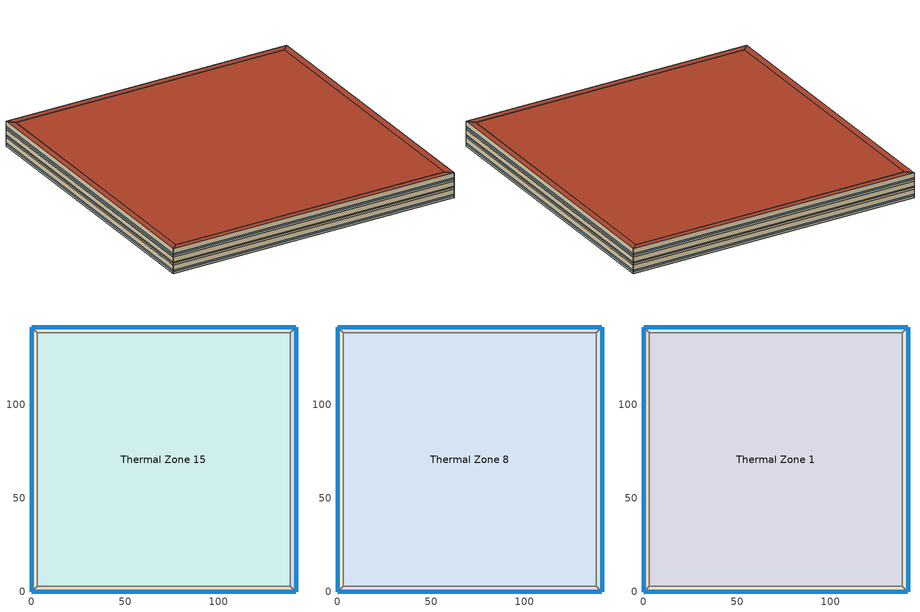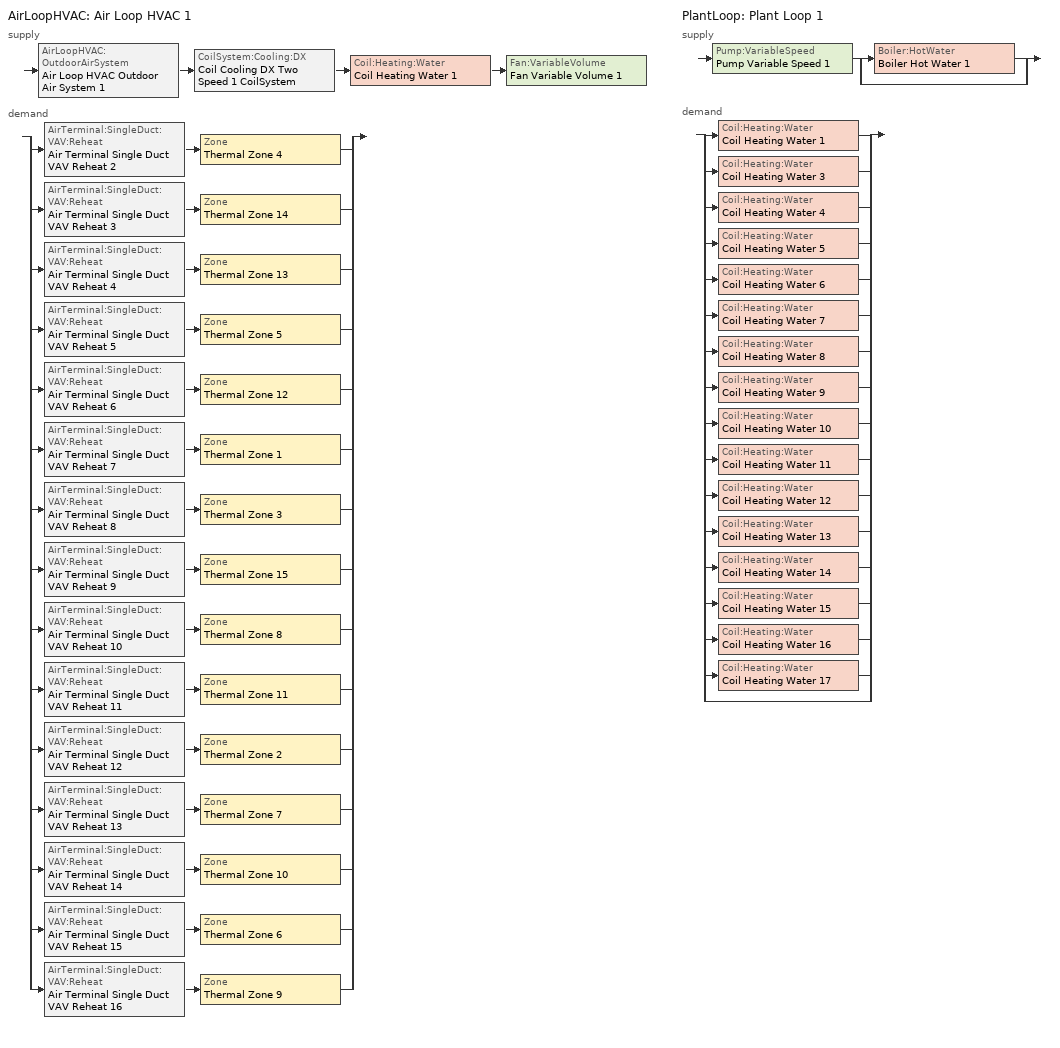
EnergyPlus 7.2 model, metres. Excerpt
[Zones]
Thermal Zone 15
 floor ground (000_ExtSlabCarpet_4in_ClimateZone 1-8): 3,3 3,138.39 138.39,138.39 138.39,3 z0
 wall to Thermal Zone 9 (000_Interior Wall): 3,3 138.39,3 z0:4
 wall to Thermal Zone 13 (000_Interior Wall): 138.39,3 138.39,138.39 z0:4
 wall to Thermal Zone 6 (000_Interior Wall): 3,138.39 3,3 z0:4
 wall to Thermal Zone 5 (000_Interior Wall): 138.39,138.39 3,138.39 z0:4
Thermal Zone 5
 floor ground (000_ExtSlabCarpet_4in_ClimateZone 1-8): 0,141.39 141.39,141.39 138.39,138.39 3,138.39 z0
 wall outside (ASHRAE_189.1-2009_ExtWall_SteelFrame_ClimateZone 4-8): 141.39,141.39 0,141.39 z0:4
 wall to Thermal Zone 13 (000_Interior Wall): 138.39,138.39 141.39,141.39 z0:4
 wall to Thermal Zone 6 (000_Interior Wall): 0,141.39 3,138.39 z0:4
 window (ASHRAE_189.1-2009_ExtWindow_ClimateZone 4-5): 141.36,141.39 0.03,141.39 z1:1.56
Thermal Zone 9
 floor ground (000_ExtSlabCarpet_4in_ClimateZone 1-8): 141.39,0 0,0 3,3 138.39,3 z0
 wall outside (ASHRAE_189.1-2009_ExtWall_SteelFrame_ClimateZone 4-8): 0,0 141.39,0 z0:4
 wall to Thermal Zone 6 (000_Interior Wall): 3,3 0,0 z0:4
 wall to Thermal Zone 13 (000_Interior Wall): 141.39,0 138.39,3 z0:4
 window (ASHRAE_189.1-2009_ExtWindow_ClimateZone 4-5): 0.03,0 141.36,0 z1:1.56
Thermal Zone 13
 floor ground (000_ExtSlabCarpet_4in_ClimateZone 1-8): 141.39,141.39 141.39,0 138.39,3 138.39,138.39 z0
 wall outside (ASHRAE_189.1-2009_ExtWall_SteelFrame_ClimateZone 4-8): 141.39,0 141.39,141.39 z0:4
 window (ASHRAE_189.1-2009_ExtWindow_ClimateZone 4-5): 141.39,0.03 141.39,141.36 z1:1.56
Thermal Zone 6
 floor ground (000_ExtSlabCarpet_4in_ClimateZone 1-8): 0,0 0,141.39 3,138.39 3,3 z0
 wall outside (ASHRAE_189.1-2009_ExtWall_SteelFrame_ClimateZone 4-8): 0,141.39 0,0 z0:4
 window (ASHRAE_189.1-2009_ExtWindow_ClimateZone 4-5): 0,141.36 0,0.03 z1:1.56
Thermal Zone 10
 floor to Thermal Zone 13 (000_Interior Floor): 141.39,141.39 141.39,0 138.39,3 138.39,138.39 z4
 wall outside (ASHRAE_189.1-2009_ExtWall_SteelFrame_ClimateZone 4-8): 141.39,0 141.39,141.39 z4:8
 wall to Thermal Zone 3 (000_Interior Wall): 138.39,3 141.39,0 z4:8
 wall to Thermal Zone 12 (000_Interior Wall): 141.39,141.39 138.39,138.39 z4:8
 wall to Thermal Zone 8 (000_Interior Wall): 138.39,138.39 138.39,3 z4:8
 window (ASHRAE_189.1-2009_ExtWindow_ClimateZone 4-5): 141.39,0.03 141.39,141.36 z5:5.56
Thermal Zone 8
 floor to Thermal Zone 15 (000_Interior Floor): 3,3 3,138.39 138.39,138.39 138.39,3 z4
 wall to Thermal Zone 12 (000_Interior Wall): 138.39,138.39 3,138.39 z4:8
 wall to Thermal Zone 7 (000_Interior Wall): 3,138.39 3,3 z4:8
 wall to Thermal Zone 3 (000_Interior Wall): 3,3 138.39,3 z4:8
Thermal Zone 12
 floor to Thermal Zone 5 (000_Interior Floor): 0,141.39 141.39,141.39 138.39,138.39 3,138.39 z4
 wall outside (ASHRAE_189.1-2009_ExtWall_SteelFrame_ClimateZone 4-8): 141.39,141.39 0,141.39 z4:8
 wall to Thermal Zone 7 (000_Interior Wall): 0,141.39 3,138.39 z4:8
 window (ASHRAE_189.1-2009_ExtWindow_ClimateZone 4-5): 141.36,141.39 0.03,141.39 z5:5.56
Thermal Zone 3
 floor to Thermal Zone 9 (000_Interior Floor): 141.39,0 0,0 3,3 138.39,3 z4
 wall outside (ASHRAE_189.1-2009_ExtWall_SteelFrame_ClimateZone 4-8): 0,0 141.39,0 z4:8
 wall to Thermal Zone 7 (000_Interior Wall): 3,3 0,0 z4:8
 window (ASHRAE_189.1-2009_ExtWindow_ClimateZone 4-5): 0.03,0 141.36,0 z5:5.56
Thermal Zone 7
 floor to Thermal Zone 6 (000_Interior Floor): 0,0 0,141.39 3,138.39 3,3 z4
 wall outside (ASHRAE_189.1-2009_ExtWall_SteelFrame_ClimateZone 4-8): 0,141.39 0,0 z4:8
 window (ASHRAE_189.1-2009_ExtWindow_ClimateZone 4-5): 0,141.36 0,0.03 z5:5.56
Thermal Zone 4
 floor to Thermal Zone 12 (000_Interior Floor): 0,141.39 141.39,141.39 138.39,138.39 3,138.39 z8
 wall outside (ASHRAE_189.1-2009_ExtWall_SteelFrame_ClimateZone 4-8): 141.39,141.39 0,141.39 z8:12
 wall to Thermal Zone 1 (000_Interior Wall): 3,138.39 138.39,138.39 z8:12
 wall to Thermal Zone 14 (000_Interior Wall): 0,141.39 3,138.39 z8:12
 wall to Thermal Zone 11 (000_Interior Wall): 138.39,138.39 141.39,141.39 z8:12
 window (ASHRAE_189.1-2009_ExtWindow_ClimateZone 4-5): 141.36,141.39 0.03,141.39 z9:9.56
 roof outside (ASHRAE_189.1-2009_ExtRoof_IEAD_ClimateZone 2-5): 3,138.39 138.39,138.39 141.39,141.39 0,141.39 z12
Thermal Zone 11
 floor to Thermal Zone 10 (000_Interior Floor): 141.39,141.39 141.39,0 138.39,3 138.39,138.39 z8
 wall outside (ASHRAE_189.1-2009_ExtWall_SteelFrame_ClimateZone 4-8): 141.39,0 141.39,141.39 z8:12
 wall to Thermal Zone 2 (000_Interior Wall): 138.39,3 141.39,0 z8:12
 wall to Thermal Zone 1 (000_Interior Wall): 138.39,138.39 138.39,3 z8:12
 window (ASHRAE_189.1-2009_ExtWindow_ClimateZone 4-5): 141.39,0.03 141.39,141.36 z9:9.56
 roof outside (ASHRAE_189.1-2009_ExtRoof_IEAD_ClimateZone 2-5): 138.39,138.39 138.39,3 141.39,0 141.39,141.39 z12
Thermal Zone 14
 floor to Thermal Zone 7 (000_Interior Floor): 0,0 0,141.39 3,138.39 3,3 z8
 wall outside (ASHRAE_189.1-2009_ExtWall_SteelFrame_ClimateZone 4-8): 0,141.39 0,0 z8:12
 wall to Thermal Zone 1 (000_Interior Wall): 3,3 3,138.39 z8:12
 wall to Thermal Zone 2 (000_Interior Wall): 0,0 3,3 z8:12
 window (ASHRAE_189.1-2009_ExtWindow_ClimateZone 4-5): 0,141.36 0,0.03 z9:9.56
 roof outside (ASHRAE_189.1-2009_ExtRoof_IEAD_ClimateZone 2-5): 3,3 3,138.39 0,141.39 0,0 z12
Thermal Zone 1
 floor to Thermal Zone 8 (000_Interior Floor): 3,3 3,138.39 138.39,138.39 138.39,3 z8
 wall to Thermal Zone 2 (000_Interior Wall): 3,3 138.39,3 z8:12
 roof outside (ASHRAE_189.1-2009_ExtRoof_IEAD_ClimateZone 2-5): 138.39,3 138.39,138.39 3,138.39 3,3 z12
Thermal Zone 2
 floor to Thermal Zone 3 (000_Interior Floor): 141.39,0 0,0 3,3 138.39,3 z8
 wall outside (ASHRAE_189.1-2009_ExtWall_SteelFrame_ClimateZone 4-8): 0,0 141.39,0 z8:12
 window (ASHRAE_189.1-2009_ExtWindow_ClimateZone 4-5): 0.03,0 141.36,0 z9:9.56
 roof outside (ASHRAE_189.1-2009_ExtRoof_IEAD_ClimateZone 2-5): 138.39,3 3,3 0,0 141.39,0 z12
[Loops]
AirLoopHVAC 'Air Loop HVAC 1'
 supply: AirLoopHVAC:OutdoorAirSystem 'Air Loop HVAC Outdoor Air System 1' > CoilSystem:Cooling:DX 'Coil Cooling DX Two Speed 1 CoilSystem' > Coil:Heating:Water 'Coil Heating Water 1' > Fan:VariableVolume 'Fan Variable Volume 1'
 demand: split
  | AirTerminal:SingleDuct:VAV:Reheat 'Air Terminal Single Duct VAV Reheat 2' > Zone 'Thermal Zone 4'
  | AirTerminal:SingleDuct:VAV:Reheat 'Air Terminal Single Duct VAV Reheat 3' > Zone 'Thermal Zone 14'
  | AirTerminal:SingleDuct:VAV:Reheat 'Air Terminal Single Duct VAV Reheat 4' > Zone 'Thermal Zone 13'
  | AirTerminal:SingleDuct:VAV:Reheat 'Air Terminal Single Duct VAV Reheat 5' > Zone 'Thermal Zone 5'
  | AirTerminal:SingleDuct:VAV:Reheat 'Air Terminal Single Duct VAV Reheat 6' > Zone 'Thermal Zone 12'
  | AirTerminal:SingleDuct:VAV:Reheat 'Air Terminal Single Duct VAV Reheat 7' > Zone 'Thermal Zone 1'
  | AirTerminal:SingleDuct:VAV:Reheat 'Air Terminal Single Duct VAV Reheat 8' > Zone 'Thermal Zone 3'
  | AirTerminal:SingleDuct:VAV:Reheat 'Air Terminal Single Duct VAV Reheat 9' > Zone 'Thermal Zone 15'
  | AirTerminal:SingleDuct:VAV:Reheat 'Air Terminal Single Duct VAV Reheat 10' > Zone 'Thermal Zone 8'
  | AirTerminal:SingleDuct:VAV:Reheat 'Air Terminal Single Duct VAV Reheat 11' > Zone 'Thermal Zone 11'
  | AirTerminal:SingleDuct:VAV:Reheat 'Air Terminal Single Duct VAV Reheat 12' > Zone 'Thermal Zone 2'
  | AirTerminal:SingleDuct:VAV:Reheat 'Air Terminal Single Duct VAV Reheat 13' > Zone 'Thermal Zone 7'
  | AirTerminal:SingleDuct:VAV:Reheat 'Air Terminal Single Duct VAV Reheat 14' > Zone 'Thermal Zone 10'
  | AirTerminal:SingleDuct:VAV:Reheat 'Air Terminal Single Duct VAV Reheat 15' > Zone 'Thermal Zone 6'
  | AirTerminal:SingleDuct:VAV:Reheat 'Air Terminal Single Duct VAV Reheat 16' > Zone 'Thermal Zone 9'
PlantLoop 'Plant Loop 1'
 supply: Pump:VariableSpeed 'Pump Variable Speed 1' > split
  | Boiler:HotWater 'Boiler Hot Water 1'
  | bypass
 demand: split
  | Coil:Heating:Water 'Coil Heating Water 1'
  | Coil:Heating:Water 'Coil Heating Water 3'
  | Coil:Heating:Water 'Coil Heating Water 4'
  | Coil:Heating:Water 'Coil Heating Water 5'
  | Coil:Heating:Water 'Coil Heating Water 6'
  | Coil:Heating:Water 'Coil Heating Water 7'
  | Coil:Heating:Water 'Coil Heating Water 8'
  | Coil:Heating:Water 'Coil Heating Water 9'
  | Coil:Heating:Water 'Coil Heating Water 10'
  | Coil:Heating:Water 'Coil Heating Water 11'
  | Coil:Heating:Water 'Coil Heating Water 12'
  | Coil:Heating:Water 'Coil Heating Water 13'
  | Coil:Heating:Water 'Coil Heating Water 14'
  | Coil:Heating:Water 'Coil Heating Water 15'
  | Coil:Heating:Water 'Coil Heating Water 16'
  | Coil:Heating:Water 'Coil Heating Water 17'
  | bypass
[Site:Location]
Chicago Ohare Intl Ap_IL_USA Design_Conditions: Latitude {deg}=41.98; Longitude {deg}=-87.92; Time Zone {hr}=-6; Elevation {m}=201
[SizingPeriod:DesignDay] Day of Month=21; Dry-Bulb Temperature Range Modifier Type=DefaultMultipliers; Barometric Pressure {Pa}=98934; Rain Indicator=No; Snow Indicator=No; Daylight Saving Time Indicator=No
Name | Month | Day Type | Maximum Dry-Bulb Temperature {C} | Daily Dry-Bulb Temperature Range {deltaC} | Humidity Condition Type | Enthalpy at Maximum Dry-Bulb {J/kg} | Wind Speed {m/s} | Wind Direction {deg} | Solar Model Indicator | ASHRAE Clear Sky Optical Depth for Beam Irradiance (taub) | ASHRAE Clear Sky Optical Depth for Diffuse Irradiance (taud) | Wetbulb or DewPoint at Maximum Dry-Bulb {C} | Sky Clearness
Chicago Ohare Intl Ap Ann Clg .4% Condns Enth=>MDB | 7 | SummerDesignDay | 31.4 | 10.5 | Enthalpy | 79200 | 5.2 | 230 | ASHRAETau | 0.455 | 2.05
Chicago Ohare Intl Ap Ann Clg 2% Condns WB=>MDB | 7 | SummerDesignDay | 28.1 | 10.5 | Wetbulb |  | 5.2 | 230 | ASHRAETau | 0.455 | 2.05 | 23.5
Chicago Ohare Intl Ap Ann Clg 1% Condns WB=>MDB | 7 | SummerDesignDay | 29.6 | 10.5 | Wetbulb |  | 5.2 | 230 | ASHRAETau | 0.455 | 2.05 | 24.5
Chicago Ohare Intl Ap Ann Clg .4% Condns DB=>MWB | 7 | SummerDesignDay | 33.3 | 10.5 | Wetbulb |  | 5.2 | 230 | ASHRAETau | 0.455 | 2.05 | 23.7
Chicago Ohare Intl Ap Ann Clg 2% Condns DP=>MDB | 7 | SummerDesignDay | 26.5 | 10.5 | Dewpoint |  | 5.2 | 230 | ASHRAETau | 0.455 | 2.05 | 21.9
Chicago Ohare Intl Ap Ann Htg 99% Condns DB | 1 | WinterDesignDay | -16.6 | 0 | Wetbulb |  | 4.9 | 270 | ASHRAEClearSky |  |  | -16.6 | 0
Chicago Ohare Intl Ap Ann Clg 1% Condns DB=>MWB | 7 | SummerDesignDay | 31.6 | 10.5 | Wetbulb |  | 5.2 | 230 | ASHRAETau | 0.455 | 2.05 | 23
Chicago Ohare Intl Ap Ann Hum_n 99.6% Condns DP=>MCDB | 1 | WinterDesignDay | -19.2 | 0 | Dewpoint |  | 4.9 | 270 | ASHRAEClearSky |  |  | -25.7 | 0
Chicago Ohare Intl Ap Ann Clg .4% Condns WB=>MDB | 7 | SummerDesignDay | 31.2 | 10.5 | Wetbulb |  | 5.2 | 230 | ASHRAETau | 0.455 | 2.05 | 25.5
Chicago Ohare Intl Ap Ann Hum_n 99% Condns DP=>MCDB | 1 | WinterDesignDay | -15.7 | 0 | Dewpoint |  | 4.9 | 270 | ASHRAEClearSky |  |  | -22.1 | 0
Chicago Ohare Intl Ap Ann Htg Wind 99.6% Condns WS=>MCDB | 1 | WinterDesignDay | -3.5 | 0 | Wetbulb |  | 12.4 | 270 | ASHRAEClearSky |  |  | -3.5 | 0
Chicago Ohare Intl Ap Ann Htg 99.6% Condns DB | 1 | WinterDesignDay | -20 | 0 | Wetbulb |  | 4.9 | 270 | ASHRAEClearSky |  |  | -20 | 0
Chicago Ohare Intl Ap Ann Clg .4% Condns DP=>MDB | 7 | SummerDesignDay | 28.9 | 10.5 | Dewpoint |  | 5.2 | 230 | ASHRAETau | 0.455 | 2.05 | 23.8
Chicago Ohare Intl Ap Ann Clg 1% Condns Enth=>MDB | 7 | SummerDesignDay | 29.6 | 10.5 | Enthalpy | 75100 | 5.2 | 230 | ASHRAETau | 0.455 | 2.05
Chicago Ohare Intl Ap Ann Clg 1% Condns DP=>MDB | 7 | SummerDesignDay | 27.7 | 10.5 | Dewpoint |  | 5.2 | 230 | ASHRAETau | 0.455 | 2.05 | 22.9
Chicago Ohare Intl Ap Ann Htg Wind 99% Condns WS=>MCDB | 1 | WinterDesignDay | -3.2 | 0 | Wetbulb |  | 11.4 | 270 | ASHRAEClearSky |  |  | -3.2 | 0
Chicago Ohare Intl Ap Ann Clg 2% Condns Enth=>MDB | 7 | SummerDesignDay | 28.2 | 10.5 | Enthalpy | 70900 | 5.2 | 230 | ASHRAETau | 0.455 | 2.05
Chicago Ohare Intl Ap Ann Clg 2% Condns DB=>MWB | 7 | SummerDesignDay | 30.1 | 10.5 | Wetbulb |  | 5.2 | 230 | ASHRAETau | 0.455 | 2.05 | 22.1
[Building]
Building 1
[Material] Thermal Absorptance=0.9
Name | Roughness | Thickness {m} | Conductivity {W/m-K} | Density {kg/m3} | Specific Heat {J/kg-K} | Solar Absorptance | Visible Absorptance
1/2IN Gypsum | Smooth | 0.0127 | 0.16 | 784.9 | 830 | 0.92 | 0.92
000_G01a 19mm gypsum board | MediumSmooth | 0.019 | 0.16 | 800 | 1090 | 0.7 | 0.7
Roof Membrane | VeryRough | 0.0095 | 0.16 | 1121.29 | 1460 | 0.7 | 0.7
Wall Insulation [39] | MediumRough | 0.1184 | 0.045 | 265 | 836.8 | 0.7 | 0.7
MAT-CC05 4 HW CONCRETE | Rough | 0.1016 | 1.311 | 2240 | 836.8 | 0.7 | 0.7
Roof Insulation [21] | MediumRough | 0.2105 | 0.049 | 265 | 836.8 | 0.7 | 0.7
Metal Decking | MediumSmooth | 0.0015 | 45.006 | 7680 | 418.4 | 0.7 | 0.3
000_M11 100mm lightweight concrete | MediumRough | 0.1016 | 0.53 | 1280 | 840 | 0.7 | 0.7
000_F16 Acoustic tile | MediumSmooth | 0.0191 | 0.06 | 368 | 590 | 0.7 | 0.7
[Material:AirGap]
Name | Thermal Resistance {m2-K/W}
000_F05 Ceiling air space resistance | 0.18
000_F04 Wall air space resistance | 0.15
[Material:NoMass] Thermal Absorptance=0.9; Solar Absorptance=0.7
Name | Roughness | Thermal Resistance {m2-K/W} | Visible Absorptance
CP02 CARPET PAD | VeryRough | 0.2165 | 0.8
MAT-SHEATH | Rough | 0.3626 | 0.7
[WindowMaterial:Glazing]
Theoretical Glass [207]: Optical Data Type=SpectralAverage; Thickness {m}=0.003; Solar Transmittance at Normal Incidence=0.3311; Front Side Solar Reflectance at Normal Incidence=0.6189; Back Side Solar Reflectance at Normal Incidence=0.6189; Visible Transmittance at Normal Incidence=0.44; Front Side Visible Reflectance at Normal Incidence=0.51; Back Side Visible Reflectance at Normal Incidence=0.51; Infrared Transmittance at Normal Incidence=0; Front Side Infrared Hemispherical Emissivity=0.9; Back Side Infrared Hemispherical Emissivity=0.9; Conductivity {W/m-K}=0.0133; Dirt Correction Factor for Solar and Visible Transmittance=1; Solar Diffusing=No
[Construction]
ASHRAE_189.1-2009_ExtWall_SteelFrame_ClimateZone 4-8: MAT-SHEATH, Wall Insulation [39], 1/2IN Gypsum
000_Interior Floor: 000_F16 Acoustic tile, 000_F05 Ceiling air space resistance, 000_M11 100mm lightweight concrete
ASHRAE_189.1-2009_ExtRoof_IEAD_ClimateZone 2-5: Roof Membrane, Roof Insulation [21], Metal Decking
000_ExtSlabCarpet_4in_ClimateZone 1-8: MAT-CC05 4 HW CONCRETE, CP02 CARPET PAD
000_Interior Wall: 000_G01a 19mm gypsum board, 000_F04 Wall air space resistance, 000_G01a 19mm gypsum board
ASHRAE_189.1-2009_ExtWindow_ClimateZone 4-5: Theoretical Glass [207]
[AirLoopHVAC]
Air Loop HVAC 1: Design Supply Air Flow Rate {m3/s}=AutoSize
[Sizing:System]
Air Loop HVAC 1: Type of Load to Size On=Sensible; Design Outdoor Air Flow Rate {m3/s}=Autosize; Minimum System Air Flow Ratio=0.3; Preheat Design Temperature {C}=7; Preheat Design Humidity Ratio {kgWater/kgDryAir}=0.008; Precool Design Temperature {C}=12.8; Precool Design Humidity Ratio {kgWater/kgDryAir}=0.008; Central Cooling Design Supply Air Temperature {C}=12.8; Central Heating Design Supply Air Temperature {C}=12.8; Sizing Option=NonCoincident; 100% Outdoor Air in Cooling=Yes; 100% Outdoor Air in Heating=Yes; Central Cooling Design Supply Air Humidity Ratio {kgWater/kgDryAir}=0.0085; Central Heating Design Supply Air Humidity Ratio {kgWater/kgDryAir}=0.008; Cooling Design Air Flow Method=DesignDay; Cooling Design Air Flow Rate {m3/s}=0; Heating Design Air Flow Method=DesignDay; Heating Design Air Flow Rate {m3/s}=0; System Outdoor Air Method=ZoneSum
[Controller:WaterCoil]
Controller Water Coil 1: Control Variable=Temperature; Action=Normal; Actuator Variable=Flow; Controller Convergence Tolerance {deltaC}=Autosize; Maximum Actuated Flow {m3/s}=Autosize; Minimum Actuated Flow {m3/s}=1e-07
[AvailabilityManager:Scheduled]
Name | Schedule
AvailabilityManager:Scheduled {174d7040-4e84-490f-b3e4-726c83baa227} | Schedule:Compact {0ac81d03-904d-4c5b-b86c-e6e2f49e83f1}
AvailabilityManager:Scheduled {75cf9a0c-9b3d-4ee0-8ecb-5e0c62a4d7e8} | Schedule:Compact {32632ba0-6f01-49db-bdd7-bd61b999d42e}
[Controller:OutdoorAir]
Controller Outdoor Air 1: Minimum Outdoor Air Flow Rate {m3/s}=Autosize; Maximum Outdoor Air Flow Rate {m3/s}=Autosize; Economizer Control Type=FixedDryBulb; Economizer Control Action Type=ModulateFlow; Economizer Maximum Limit Dry-Bulb Temperature {C}=30; Economizer Maximum Limit Enthalpy {J/kg}=64000; Economizer Minimum Limit Dry-Bulb Temperature {C}=-100; Lockout Type=NoLockout; Minimum Limit Type=FixedMinimum; High Humidity Control=No; Control High Indoor Humidity Based on Outdoor Humidity Ratio=Yes; Heat Recovery Bypass Control Type=BypassWhenOAFlowGreaterThanMinimum
[SetpointManager:MixedAir] Control Variable=Temperature
Setpoint Manager Mixed Air 3; Setpoint Manager Mixed Air 2; Setpoint Manager Mixed Air 1
[CoilSystem:Cooling:DX]
Coil Cooling DX Two Speed 1 CoilSystem: Availability Schedule=Always_On; Cooling Coil=Coil Cooling DX Two Speed 1
[Coil:Cooling:DX:TwoSpeed]
Coil Cooling DX Two Speed 1: Availability Schedule=Always_On; Rated High Speed Total Cooling Capacity {W}=Autosize; Rated High Speed Sensible Heat Ratio=Autosize; Rated High Speed COP {W/W}=5.5; Rated High Speed Air Flow Rate {m3/s}=Autosize; Total Cooling Capacity Function of Temperature Curve=Curve Biquadratic 1; Total Cooling Capacity Function of Flow Fraction Curve=Curve Quadratic 1; Energy Input Ratio Function of Temperature Curve=Curve Biquadratic 2; Energy Input Ratio Function of Flow Fraction Curve=Curve Quadratic 2; Part Load Fraction Correlation Curve=Curve Quadratic 3; Rated Low Speed Total Cooling Capacity {W}=Autosize; Rated Low Speed Sensible Heat Ratio=0.69; Rated Low Speed COP {W/W}=6.6; Rated Low Speed Air Flow Rate {m3/s}=Autosize; Low Speed Total Cooling Capacity Function of Temperature Curve=Curve Biquadratic 3; Low Speed Energy Input Ratio Function of Temperature Curve=Curve Biquadratic 4; Condenser Type=AirCooled; High Speed Evaporative Condenser Effectiveness=0; Low Speed Evaporative Condenser Effectiveness=0; Basin Heater Capacity {W/K}=10; Basin Heater Setpoint Temperature {C}=2
[Coil:Heating:Water] Availability Schedule=Always_On; U-Factor Times Area Value {W/K}=Autosize; Maximum Water Flow Rate {m3/s}=Autosize; Performance Input Method=UFactorTimesAreaAndDesignWaterFlowRate; Rated Capacity {W}=Autosize; Rated Inlet Water Temperature {C}=82.2; Rated Inlet Air Temperature {C}=16.6; Rated Outlet Water Temperature {C}=71.1; Rated Outlet Air Temperature {C}=32.2; Rated Ratio for Air and Water Convection=0.5
Coil Heating Water 1; Coil Heating Water 3; Coil Heating Water 4; Coil Heating Water 5; Coil Heating Water 6; Coil Heating Water 7; Coil Heating Water 8; Coil Heating Water 9; Coil Heating Water 10; Coil Heating Water 11; Coil Heating Water 12; Coil Heating Water 13; Coil Heating Water 14; Coil Heating Water 15; Coil Heating Water 16; Coil Heating Water 17
[Fan:VariableVolume]
Fan Variable Volume 1: Availability Schedule=Always_On; Fan Efficiency=0.5; Pressure Rise {Pa}=500; Maximum Flow Rate {m3/s}=AutoSize; Fan Power Minimum Flow Rate Input Method=FixedFlowRate; Fan Power Minimum Flow Fraction=0; Fan Power Minimum Air Flow Rate {m3/s}=0; Motor Efficiency=0.93; Motor In Airstream Fraction=1; Fan Power Coefficient 1=0.0407599; Fan Power Coefficient 2=0.088045; Fan Power Coefficient 3=-0.0729261; Fan Power Coefficient 4=0.94374; Fan Power Coefficient 5=0
[SetpointManager:Scheduled] Control Variable=Temperature
Name | Schedule
Setpoint Manager Scheduled 1 | Deck_Temperature
Setpoint Manager Scheduled 2 | Hot_Water_Temperature
[AirTerminal:SingleDuct:VAV:Reheat] Availability Schedule=Always_On; Maximum Air Flow Rate {m3/s}=Autosize; Zone Minimum Air Flow Input Method=Constant; Constant Minimum Air Flow Fraction=0.3; Fixed Minimum Air Flow Rate {m3/s}=0.3; Maximum Hot Water or Steam Flow Rate {m3/s}=Autosize; Minimum Hot Water or Steam Flow Rate {m3/s}=0; Convergence Tolerance=0.001; Damper Heating Action=Normal; Maximum Flow per Zone Floor Area During Reheat {m3/s-m2}=Autocalculate; Maximum Flow Fraction During Reheat=Autocalculate; Maximum Reheat Air Temperature {C}=35
Name | Reheat Coil
Air Terminal Single Duct VAV Reheat 2 | Coil Heating Water 3
Air Terminal Single Duct VAV Reheat 3 | Coil Heating Water 4
Air Terminal Single Duct VAV Reheat 4 | Coil Heating Water 5
Air Terminal Single Duct VAV Reheat 5 | Coil Heating Water 6
Air Terminal Single Duct VAV Reheat 6 | Coil Heating Water 7
Air Terminal Single Duct VAV Reheat 7 | Coil Heating Water 8
Air Terminal Single Duct VAV Reheat 8 | Coil Heating Water 9
Air Terminal Single Duct VAV Reheat 9 | Coil Heating Water 10
Air Terminal Single Duct VAV Reheat 10 | Coil Heating Water 11
Air Terminal Single Duct VAV Reheat 11 | Coil Heating Water 12
Air Terminal Single Duct VAV Reheat 12 | Coil Heating Water 13
Air Terminal Single Duct VAV Reheat 13 | Coil Heating Water 14
Air Terminal Single Duct VAV Reheat 14 | Coil Heating Water 15
Air Terminal Single Duct VAV Reheat 15 | Coil Heating Water 16
Air Terminal Single Duct VAV Reheat 16 | Coil Heating Water 17
[PlantLoop]
Plant Loop 1: Fluid Type=Water; Plant Equipment Operation Scheme=Plant Loop 1 Operation Scheme List; Maximum Loop Temperature {C}=100; Minimum Loop Temperature {C}=0; Maximum Loop Flow Rate {m3/s}=Autosize; Minimum Loop Flow Rate {m3/s}=0; Plant Loop Volume {m3}=Autocalculate; Load Distribution Scheme=Optimal
[PlantEquipmentOperationSchemes]
Plant Loop 1 Operation Scheme List: Control Scheme Object Type 1=PlantEquipmentOperation:HeatingLoad; Control Scheme Name 1=Plant Loop 1 Heating Operation Scheme; Control Scheme Schedule Name 1=Plant Loop 1 On Schedule
[PlantEquipmentOperation:HeatingLoad]
Plant Loop 1 Heating Operation Scheme: Load Range Lower Limit 1 {W}=0; Load Range Upper Limit 1 {W}=1000000000; Range Equipment List Name 1=Plant Loop 1 Heating Equipment List
[PlantEquipmentList]
Plant Loop 1 Heating Equipment List: Boiler:HotWater, Boiler Hot Water 1
[Sizing:Plant]
Plant Loop 1: Loop Type=Heating; Design Loop Exit Temperature {C}=82; Loop Design Temperature Difference {deltaC}=11
[Pump:VariableSpeed]
Pump Variable Speed 1: Rated Flow Rate {m3/s}=Autosize; Rated Pump Head {Pa}=179352; Rated Power Consumption {W}=Autosize; Motor Efficiency=0.9; Fraction of Motor Inefficiencies to Fluid Stream=0; Coefficient 1 of the Part Load Performance Curve=0; Coefficient 2 of the Part Load Performance Curve=1; Coefficient 3 of the Part Load Performance Curve=0; Coefficient 4 of the Part Load Performance Curve=0; Minimum Flow Rate {m3/s}=0; Pump Control Type=Intermittent
[Boiler:HotWater]
Boiler Hot Water 1: Fuel Type=NaturalGas; Nominal Capacity {W}=Autosize; Nominal Thermal Efficiency=0.66; Design Water Outlet Temperature {C}=82; Design Water Flow Rate {m3/s}=Autosize; Minimum Part Load Ratio=0; Maximum Part Load Ratio=1; Optimum Part Load Ratio=1; Water Outlet Upper Temperature Limit {C}=99; Boiler Flow Mode=ConstantFlow; Parasitic Electric Load {W}=0; Sizing Factor=1
[Zone]
Thermal Zone 4; Thermal Zone 10; Thermal Zone 15; Thermal Zone 8; Thermal Zone 11; Thermal Zone 14; Thermal Zone 1; Thermal Zone 12; Thermal Zone 5; Thermal Zone 3; Thermal Zone 2; Thermal Zone 9; Thermal Zone 13; Thermal Zone 6; Thermal Zone 7
[ZoneControl:Thermostat] Control Object Type 1=ThermostatSetpoint:DualSetpoint; Control Name 1=Thermostat Setpoint Dual Setpoint 1
Name | Zone or ZoneList | Control Type Schedule
Thermal Zone 4 Thermostat | Thermal Zone 4 | Thermal Zone 4 Thermostat Schedule
Thermal Zone 10 Thermostat | Thermal Zone 10 | Thermal Zone 10 Thermostat Schedule
Thermal Zone 15 Thermostat | Thermal Zone 15 | Thermal Zone 15 Thermostat Schedule
Thermal Zone 8 Thermostat | Thermal Zone 8 | Thermal Zone 8 Thermostat Schedule
Thermal Zone 11 Thermostat | Thermal Zone 11 | Thermal Zone 11 Thermostat Schedule
Thermal Zone 14 Thermostat | Thermal Zone 14 | Thermal Zone 14 Thermostat Schedule
Thermal Zone 1 Thermostat | Thermal Zone 1 | Thermal Zone 1 Thermostat Schedule
Thermal Zone 12 Thermostat | Thermal Zone 12 | Thermal Zone 12 Thermostat Schedule
Thermal Zone 5 Thermostat | Thermal Zone 5 | Thermal Zone 5 Thermostat Schedule
Thermal Zone 3 Thermostat | Thermal Zone 3 | Thermal Zone 3 Thermostat Schedule
Thermal Zone 2 Thermostat | Thermal Zone 2 | Thermal Zone 2 Thermostat Schedule
Thermal Zone 9 Thermostat | Thermal Zone 9 | Thermal Zone 9 Thermostat Schedule
Thermal Zone 13 Thermostat | Thermal Zone 13 | Thermal Zone 13 Thermostat Schedule
Thermal Zone 6 Thermostat | Thermal Zone 6 | Thermal Zone 6 Thermostat Schedule
Thermal Zone 7 Thermostat | Thermal Zone 7 | Thermal Zone 7 Thermostat Schedule
[ThermostatSetpoint:DualSetpoint]
Thermostat Setpoint Dual Setpoint 1: Heating Setpoint Temperature Schedule=Heating Sch; Cooling Setpoint Temperature Schedule=Cooling Sch
[Zone equipment]
Thermal Zone 4: Air Terminal Single Duct VAV Reheat 2
Thermal Zone 10: Air Terminal Single Duct VAV Reheat 14
Thermal Zone 15: Air Terminal Single Duct VAV Reheat 9
Thermal Zone 8: Air Terminal Single Duct VAV Reheat 10
Thermal Zone 11: Air Terminal Single Duct VAV Reheat 11
Thermal Zone 14: Air Terminal Single Duct VAV Reheat 3
Thermal Zone 1: Air Terminal Single Duct VAV Reheat 7
Thermal Zone 12: Air Terminal Single Duct VAV Reheat 6
Thermal Zone 5: Air Terminal Single Duct VAV Reheat 5
Thermal Zone 3: Air Terminal Single Duct VAV Reheat 8
Thermal Zone 2: Air Terminal Single Duct VAV Reheat 12
Thermal Zone 9: Air Terminal Single Duct VAV Reheat 16
Thermal Zone 13: Air Terminal Single Duct VAV Reheat 4
Thermal Zone 6: Air Terminal Single Duct VAV Reheat 15
Thermal Zone 7: Air Terminal Single Duct VAV Reheat 13
[Sizing:Zone] Zone Cooling Design Supply Air Temperature Input Method=SupplyAirTemperature; Zone Cooling Design Supply Air Temperature {C}=14; Zone Heating Design Supply Air Temperature Input Method=SupplyAirTemperature; Zone Heating Design Supply Air Temperature {C}=40; Zone Cooling Design Supply Air Humidity Ratio {kgWater/kgDryAir}=0.0085; Zone Heating Design Supply Air Humidity Ratio {kgWater/kgDryAir}=0.008; Cooling Design Air Flow Method=DesignDay; Cooling Design Air Flow Rate {m3/s}=0; Cooling Minimum Air Flow per Zone Floor Area {m3/s-m2}=0.000762; Cooling Minimum Air Flow {m3/s}=0; Cooling Minimum Air Flow Fraction=0; Heating Design Air Flow Method=DesignDay; Heating Design Air Flow Rate {m3/s}=0; Heating Maximum Air Flow per Zone Floor Area {m3/s-m2}=0.002032; Heating Maximum Air Flow {m3/s}=0.141576; Heating Maximum Air Flow Fraction=0.3
Thermal Zone 4; Thermal Zone 10; Thermal Zone 15; Thermal Zone 8; Thermal Zone 11; Thermal Zone 14; Thermal Zone 1; Thermal Zone 12; Thermal Zone 5; Thermal Zone 3; Thermal Zone 2; Thermal Zone 9; Thermal Zone 13; Thermal Zone 6; Thermal Zone 7
[Schedule:Day:Interval]
Heating Sch Default: No, 24:00, 24
Deck_Temperature_Summer_Design_Day; Deck_Temperature_Default; Deck_Temperature_Winter_Design_Day: No, 24:00, 12.8
Always_On_Winter_Design_Day; Always_On_Summer_Design_Day; Always_On_Default: No, 24:00, 1
Hot_Water_Temperature_Default; Hot_Water_Temperature_Summer_Design_Day; Hot_Water_Temperature_Winter_Design_Day: No, 24:00, 67
Cooling Sch Default: No, 24:00, 28
[Schedule:Week:Daily]
Schedule:Week:Daily {f64b3bce-f114-44ad-85da-6b0375c7b91a}: Heating Sch Default, Heating Sch Default, Heating Sch Default, Heating Sch Default, Heating Sch Default, Heating Sch Default, Heating Sch Default, Heating Sch Default, Heating Sch Default, Heating Sch Default, Heating Sch Default, Heating Sch Default
Schedule:Week:Daily {102f0247-e1d8-49ba-b054-9d04d852d4dc}: Deck_Temperature_Default, Deck_Temperature_Default, Deck_Temperature_Default, Deck_Temperature_Default, Deck_Temperature_Default, Deck_Temperature_Default, Deck_Temperature_Default, Deck_Temperature_Default, Deck_Temperature_Summer_Design_Day, Deck_Temperature_Winter_Design_Day, Deck_Temperature_Default, Deck_Temperature_Default
Schedule:Week:Daily {58159cc1-bee0-4a83-a629-91c12db3b6b7}: Cooling Sch Default, Cooling Sch Default, Cooling Sch Default, Cooling Sch Default, Cooling Sch Default, Cooling Sch Default, Cooling Sch Default, Cooling Sch Default, Cooling Sch Default, Cooling Sch Default, Cooling Sch Default, Cooling Sch Default
Schedule:Week:Daily {424fb6f2-fb0e-4b34-baa1-d36cfcfbd0cc}: Always_On_Default, Always_On_Default, Always_On_Default, Always_On_Default, Always_On_Default, Always_On_Default, Always_On_Default, Always_On_Default, Always_On_Summer_Design_Day, Always_On_Winter_Design_Day, Always_On_Default, Always_On_Default
Schedule:Week:Daily {c539eff3-797b-4a67-b90a-abc01a4c57cb}: Hot_Water_Temperature_Default, Hot_Water_Temperature_Default, Hot_Water_Temperature_Default, Hot_Water_Temperature_Default, Hot_Water_Temperature_Default, Hot_Water_Temperature_Default, Hot_Water_Temperature_Default, Hot_Water_Temperature_Default, Hot_Water_Temperature_Summer_Design_Day, Hot_Water_Temperature_Winter_Design_Day, Hot_Water_Temperature_Default, Hot_Water_Temperature_Default
[Schedule:Year]
Heating Sch: Schedule:Week:Daily {f64b3bce-f114-44ad-85da-6b0375c7b91a}, 1, 1, 12, 31
Deck_Temperature: Schedule:Week:Daily {102f0247-e1d8-49ba-b054-9d04d852d4dc}, 1, 1, 12, 31
Cooling Sch: Schedule:Week:Daily {58159cc1-bee0-4a83-a629-91c12db3b6b7}, 1, 1, 12, 31
Always_On: Schedule:Week:Daily {424fb6f2-fb0e-4b34-baa1-d36cfcfbd0cc}, 1, 1, 12, 31
Hot_Water_Temperature: Schedule:Week:Daily {c539eff3-797b-4a67-b90a-abc01a4c57cb}, 1, 1, 12, 31
[Schedule:Compact]
Schedule:Compact {0ac81d03-904d-4c5b-b86c-e6e2f49e83f1}; Schedule:Compact {32632ba0-6f01-49db-bdd7-bd61b999d42e}; Plant Loop 1 On Schedule: Through: 12/31, For: AllDays, Until: 24:00, 1
Thermal Zone 4 Thermostat Schedule; Thermal Zone 10 Thermostat Schedule; Thermal Zone 15 Thermostat Schedule; Thermal Zone 8 Thermostat Schedule; Thermal Zone 11 Thermostat Schedule; Thermal Zone 14 Thermostat Schedule; Thermal Zone 1 Thermostat Schedule; Thermal Zone 12 Thermostat Schedule; Thermal Zone 5 Thermostat Schedule; Thermal Zone 3 Thermostat Schedule; Thermal Zone 2 Thermostat Schedule; Thermal Zone 9 Thermostat Schedule; Thermal Zone 13 Thermostat Schedule; Thermal Zone 6 Thermostat Schedule; Thermal Zone 7 Thermostat Schedule: Through: 12/31, For: AllDays, Until: 24:00, 4
[Curve:Biquadratic]
Name | Coefficient1 Constant | Coefficient2 x | Coefficient3 x**2 | Coefficient4 y | Coefficient5 y**2 | Coefficient6 x*y | Minimum Value of x {BasedOnField A2} | Maximum Value of x {BasedOnField A2} | Minimum Value of y {BasedOnField A3} | Maximum Value of y {BasedOnField A3}
Curve Biquadratic 1 | 0.42415 | 0.04426 | -0.00042 | 0.00333 | -8e-05 | -0.00021 | 17 | 22 | 13 | 46
Curve Biquadratic 2 | 1.23649 | -0.02431 | 0.00057 | -0.01434 | 0.00063 | -0.00038 | 17 | 22 | 13 | 46
Curve Biquadratic 3; Curve Biquadratic 4 | 0 | 0 | 0 | 0 | 0 | 0 | 0 | 1 | 0 | 1
[Curve:Quadratic]
Name | Coefficient1 Constant | Coefficient2 x | Coefficient3 x**2 | Minimum Value of x {BasedOnField A2} | Maximum Value of x {BasedOnField A2}
Curve Quadratic 1 | 0.77136 | 0.34053 | -0.11088 | 0.75918 | 1.13877
Curve Quadratic 2 | 1.2055 | -0.32953 | 0.12308 | 0.75918 | 1.13877
Curve Quadratic 3 | 0.771 | 0.229 | 0 | 0 | 1
